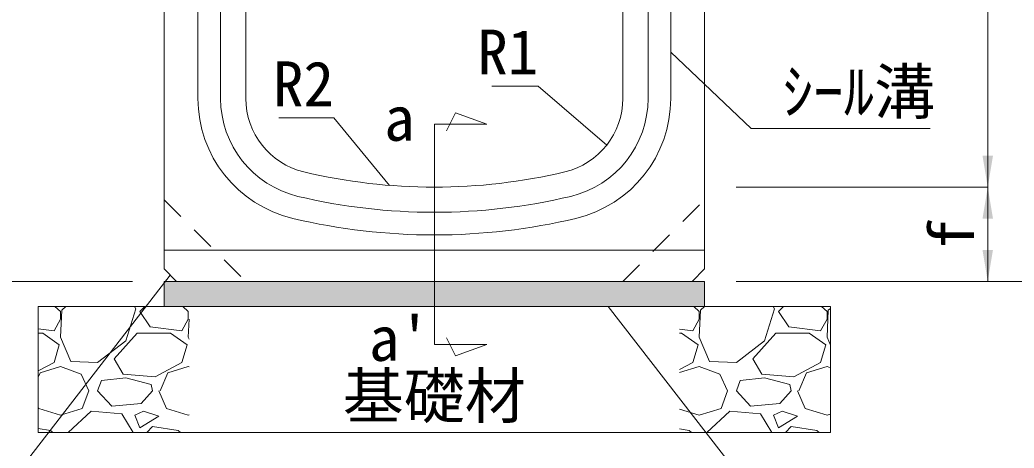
# Model space of a CAD drawing. Units: millimetres, scale not verified. Extents: x 14445 to 39803, y 612 to 10010.
# Drawn here: x 18237 to 19028, y 5819 to 6159 of the extents above; entities that cross this region are included whole.
import ezdxf
from ezdxf.enums import TextEntityAlignment as Align

# ---------------------------------------------------------------- set-up
doc = ezdxf.new("R2010")
doc.units = ezdxf.units.MM
doc.header["$LTSCALE"] = 25
doc.linetypes.add('USER1', pattern=[1.35, 0.75, -0.6])
doc.linetypes.add('USER2', pattern=[28.575, 19.05, -3.175, 3.175, -3.175])
for name, color, linetype, lineweight in [('ハッチング', 7, 'Continuous', 5), ('基礎', 7, 'Continuous', 13), ('寸法線', 7, 'Continuous', 13), ('引出線', 4, 'Continuous', 13), ('本体', 2, 'Continuous', 13), ('目地', 132, 'Continuous', 5)]:
    doc.layers.add(name, color=color, linetype=linetype, lineweight=lineweight)
doc.layers.add('文字', color=7, linetype='Continuous')
doc.styles.add('ＭＳ ゴシック', font='')
doc.styles.get('ＭＳ ゴシック').set_extended_font_data('MS Gothic')

# ---------------------------------------------------------------- blocks, each defined once
blk = doc.blocks.new('filled_arrow')
at = {"color": 0, "linetype": 'Continuous', "lineweight": -2}
blk.add_solid([(7.5, 1.25), (0, 0), (7.5, -1.25)], dxfattribs=at)

msp = doc.modelspace()

# ---------------------------------------------------------------- hatches: boundary and pattern name
at = {"layer": 'ハッチング'}
msp.add_hatch(color=256, dxfattribs=at).paths.add_polyline_path([(18781.37, 5931.17), (18781.37, 5951.17), (18351.37, 5951.17), (18351.37, 5931.17)])

# ---------------------------------------------------------------- linework, layer by layer
for p, q in [((18269.09, 5927.27), (18264.64, 5931.17)), ((18273.26, 5931.17), (18270.11, 5928.29)), ((18329.04, 5929.31), (18327.9, 5931.17)), ((18335.98, 5931.17), (18332.09, 5927.27)), ((18370.69, 5927.27), (18366.24, 5931.17)), ((18777.09, 5927.27), (18772.64, 5931.17)), ((18781.26, 5931.17), (18778.11, 5928.29)), ((18837.04, 5929.31), (18835.9, 5931.17)), ((18843.98, 5931.17), (18840.09, 5927.27)), ((18878.69, 5927.27), (18874.24, 5931.17)), ((18270.11, 5928.29), (18269.09, 5906.95)), ((18269.09, 5921.18), (18269.09, 5927.27)), ((18320.91, 5903.91), (18329.04, 5929.31)), ((18332.09, 5927.27), (18340.21, 5915.08)), ((18370.69, 5921.18), (18370.69, 5927.27)), ((18778.11, 5928.29), (18777.09, 5906.95)), ((18777.09, 5921.18), (18777.09, 5927.27)), ((18828.91, 5903.91), (18837.04, 5929.31)), ((18840.09, 5927.27), (18848.21, 5915.08)), ((18879.71, 5928.29), (18878.69, 5906.95)), ((18878.69, 5921.18), (18878.69, 5927.27)), ((18881.37, 5929.81), (18879.71, 5928.29)), ((18264.01, 5912.03), (18269.09, 5921.18)), ((18340.21, 5915.08), (18365.61, 5912.03)), ((18365.61, 5912.03), (18370.69, 5921.18)), ((18371.37, 5921.15), (18370.69, 5906.95)), ((18772.01, 5912.03), (18777.09, 5921.18)), ((18848.21, 5915.08), (18873.61, 5912.03)), ((18873.61, 5912.03), (18878.69, 5921.18)), ((18251.37, 5913.55), (18264.01, 5912.03)), ((18251.37, 5910), (18254.87, 5910)), ((18254.87, 5910), (18268.08, 5900.86)), ((18311.77, 5889.68), (18330.05, 5910)), ((18330.05, 5910), (18356.47, 5910)), ((18356.47, 5910), (18369.68, 5900.86)), ((18761.37, 5913.31), (18772.01, 5912.03)), ((18761.37, 5910), (18762.87, 5910)), ((18762.87, 5910), (18776.08, 5900.86)), ((18819.77, 5889.68), (18838.05, 5910)), ((18838.05, 5910), (18864.47, 5910)), ((18864.47, 5910), (18877.68, 5900.86)), ((18268.08, 5900.86), (18264.01, 5886.63)), ((18269.09, 5906.95), (18277.22, 5887.65)), ((18298.56, 5886.63), (18320.91, 5903.91)), ((18369.68, 5900.86), (18365.61, 5886.63)), ((18370.69, 5906.95), (18371.37, 5905.35)), ((18776.08, 5900.86), (18772.01, 5886.63)), ((18777.09, 5906.95), (18785.22, 5887.65)), ((18806.56, 5886.63), (18828.91, 5903.91)), ((18877.68, 5900.86), (18873.61, 5886.63)), ((18878.69, 5906.95), (18881.37, 5900.6)), ((18264.01, 5886.63), (18251.37, 5880.01)), ((18252.84, 5878.51), (18269.09, 5883.59)), ((18269.09, 5883.59), (18285.35, 5877.49)), ((18277.22, 5887.65), (18298.56, 5886.63)), ((18318.88, 5877.49), (18311.77, 5889.68)), ((18365.61, 5886.63), (18344.28, 5875.46)), ((18354.44, 5878.51), (18370.69, 5883.59)), ((18370.69, 5883.59), (18371.37, 5883.33)), ((18772.01, 5886.63), (18761.37, 5881.06)), ((18761.37, 5878.67), (18777.09, 5883.59)), ((18777.09, 5883.59), (18793.35, 5877.49)), ((18785.22, 5887.65), (18806.56, 5886.63)), ((18826.88, 5877.49), (18819.77, 5889.68)), ((18873.61, 5886.63), (18852.28, 5875.46)), ((18862.44, 5878.51), (18878.69, 5883.59)), ((18878.69, 5883.59), (18881.37, 5882.58)), ((18251.37, 5875.08), (18252.84, 5878.51)), ((18285.35, 5877.49), (18291.45, 5864.28)), ((18344.28, 5875.46), (18318.88, 5877.49)), ((18348.34, 5864.28), (18354.44, 5878.51)), ((18793.35, 5877.49), (18799.45, 5864.28)), ((18852.28, 5875.46), (18826.88, 5877.49)), ((18856.34, 5864.28), (18862.44, 5878.51)), ((18298.56, 5864.28), (18301.61, 5872.41)), ((18320.91, 5874.44), (18301.61, 5872.41)), ((18341.23, 5869.36), (18320.91, 5874.44)), ((18342.25, 5864.28), (18341.23, 5869.36)), ((18806.56, 5864.28), (18809.61, 5872.41)), ((18828.91, 5874.44), (18809.61, 5872.41)), ((18849.23, 5869.36), (18828.91, 5874.44)), ((18850.25, 5864.28), (18849.23, 5869.36)), ((18286.37, 5850.06), (18291.45, 5864.28)), ((18309.73, 5852.09), (18298.56, 5864.28)), ((18342.25, 5864.28), (18333.1, 5854.12)), ((18347.33, 5864.28), (18353.42, 5850.06)), ((18794.37, 5850.06), (18799.45, 5864.28)), ((18817.73, 5852.09), (18806.56, 5864.28)), ((18850.25, 5864.28), (18841.1, 5854.12)), ((18855.33, 5864.28), (18861.42, 5850.06)), ((18333.1, 5854.12), (18309.73, 5852.09)), ((18841.1, 5854.12), (18817.73, 5852.09)), ((18251.37, 5851.11), (18251.82, 5850.06)), ((18251.82, 5850.06), (18269.09, 5844.98)), ((18269.09, 5844.98), (18286.37, 5850.06)), ((18293.48, 5848.03), (18275.02, 5831.17)), ((18317.86, 5845.99), (18293.48, 5848.03)), ((18326.92, 5831.17), (18317.86, 5845.99)), ((18335.13, 5848.03), (18328.02, 5844.98)), ((18328.02, 5844.98), (18332.09, 5834.82)), ((18332.09, 5834.82), (18347.33, 5843.96)), ((18347.33, 5843.96), (18335.13, 5848.03)), ((18353.42, 5850.06), (18370.69, 5844.98)), ((18370.69, 5844.98), (18371.37, 5845.18)), ((18761.37, 5849.6), (18777.09, 5844.98)), ((18777.09, 5844.98), (18794.37, 5850.06)), ((18801.48, 5848.03), (18783.02, 5831.17)), ((18825.86, 5845.99), (18801.48, 5848.03)), ((18834.92, 5831.17), (18825.86, 5845.99)), ((18843.13, 5848.03), (18836.02, 5844.98)), ((18836.02, 5844.98), (18840.09, 5834.82)), ((18840.09, 5834.82), (18855.33, 5843.96)), ((18855.33, 5843.96), (18843.13, 5848.03)), ((18861.42, 5850.06), (18878.69, 5844.98)), ((18878.69, 5844.98), (18881.37, 5845.77)), ((18260.97, 5832.79), (18251.37, 5834.23)), ((18262.81, 5831.17), (18260.97, 5832.79)), ((18342.25, 5835.83), (18337.58, 5831.17)), ((18362.57, 5832.79), (18342.25, 5835.83)), ((18364.41, 5831.17), (18362.57, 5832.79)), ((18768.97, 5832.79), (18761.37, 5833.93)), ((18770.81, 5831.17), (18768.97, 5832.79)), ((18850.25, 5835.83), (18845.58, 5831.17)), ((18870.57, 5832.79), (18850.25, 5835.83)), ((18872.41, 5831.17), (18870.57, 5832.79))]:
    msp.add_line(p, q, dxfattribs=at)
at = {"layer": '基礎'}
for p, q in [((18351.37, 5951.17), (18351.37, 5931.17)), ((18351.37, 5951.17), (18781.37, 5951.17)), ((18781.37, 5951.17), (18781.37, 5931.17)), ((18251.37, 5931.17), (18881.37, 5931.17)), ((18251.37, 5931.17), (18251.37, 5831.17)), ((18881.37, 5931.17), (18881.37, 5831.17)), ((18251.37, 5831.17), (18881.37, 5831.17))]:
    msp.add_line(p, q, dxfattribs=at)
at = {"layer": '寸法線'}
for p, q in [((19006.51, 6026.17), (19006.51, 6326.17)), ((18806.37, 6026.17), (19006.51, 6026.17)), ((18806.37, 6026.17), (19006.51, 6026.17)), ((19006.51, 5951.17), (19006.51, 6026.17)), ((18326.37, 5951.17), (18086.51, 5951.17)), ((18326.37, 5951.17), (18086.51, 5951.17)), ((18326.37, 5951.17), (18166.51, 5951.17)), ((18806.37, 5951.17), (19006.51, 5951.17)), ((18806.37, 5951.17), (19086.51, 5951.17))]:
    msp.add_line(p, q, dxfattribs=at)
at = {"layer": '引出線', "lineweight": 9}
for p, q in [((18583.26, 6085.37), (18576.1, 6071.05)), ((18608.01, 6076.17), (18583.26, 6085.37)), ((18566.37, 6076.17), (18608.01, 6076.17)), ((18566.37, 5901.17), (18608.01, 5901.17)), ((18583.26, 5891.97), (18576.1, 5906.29)), ((18608.01, 5901.17), (18583.26, 5891.97))]:
    msp.add_line(p, q, dxfattribs=at)
at = {"layer": '引出線', "linetype": 'USER2', "lineweight": 9}
msp.add_line((18566.37, 6076.17), (18566.37, 5901.17), dxfattribs=at)
at = {"layer": '引出線'}
for points in [[(18754.37, 6133.39), (18818.28, 6072.79), (18960.72, 6072.79)], [(18703.44, 6059.49), (18649.05, 6106.43), (18612.12, 6106.43)], [(18530.77, 6027.58), (18486.51, 6081.17), (18442.73, 6081.17)], [(18356.37, 5956.17), (18212.7, 5771.02), (18118.42, 5771.02)], [(18704.55, 5931.17), (18920.04, 5653.47), (19328.6, 5653.47)]]:
    msp.add_lwpolyline(points, dxfattribs=at)
at = {"layer": '本体'}
for p, q in [((18351.37, 6471.17), (18351.37, 5961.17)), ((18781.37, 5961.17), (18781.37, 6402.36)), ((18416.37, 6266.17), (18416.37, 6096.7)), ((18716.37, 6096.7), (18716.37, 6266.17)), ((18351.37, 5961.17), (18361.37, 5951.17)), ((18771.37, 5951.17), (18781.37, 5961.17)), ((18361.37, 5951.17), (18771.37, 5951.17))]:
    msp.add_line(p, q, dxfattribs=at)
at = {"layer": '本体', "linetype": 'USER1', "lineweight": 9}
for p, q in [((18351.37, 6016.17), (18416.37, 5951.17)), ((18716.37, 5951.17), (18781.37, 6016.17))]:
    msp.add_line(p, q, dxfattribs=at)
at = {"layer": '本体', "lineweight": 9}
msp.add_line((18351.37, 5976.17), (18781.37, 5976.17), dxfattribs=at)
at = {"layer": '本体'}
for centre, radius, start, end in [((18476.37, 6096.7), 60, 180, 256.65764), ((18656.37, 6096.7), 60, 283.34236, 0), ((18566.37, 6476.17), 450, 256.65764, 283.34236)]:
    msp.add_arc(centre, radius, start, end, dxfattribs=at)
at = {"layer": '目地'}
for p, q in [((18378.37, 6280.17), (18378.37, 6096.7)), ((18396.37, 6280.17), (18396.37, 6096.7)), ((18736.37, 6096.7), (18736.37, 6280.17)), ((18754.37, 6096.7), (18754.37, 6280.17))]:
    msp.add_line(p, q, dxfattribs=at)
for centre, radius, start, end in [((18476.37, 6096.7), 98, 180, 256.65764), ((18476.37, 6096.7), 80, 180, 256.65764), ((18656.37, 6096.7), 80, 283.34236, 0), ((18656.37, 6096.7), 98, 283.34236, 0), ((18566.37, 6476.17), 470, 256.65764, 283.34236), ((18566.37, 6476.17), 488, 256.65764, 283.34236)]:
    msp.add_arc(centre, radius, start, end, dxfattribs=at)

# ---------------------------------------------------------------- block references
at = {"layer": '寸法線', "xscale": 3.33, "yscale": 3.33}
for p, rotation in [((19006.51, 6026.17), 90), ((19006.51, 6026.17), 270), ((19006.51, 5951.17), 90)]:
    msp.add_blockref('filled_arrow', p, dxfattribs=dict(at, rotation=rotation))
at = {"layer": '引出線', "xscale": 0.133, "yscale": 0.133}
for p, rotation in [((18754.37, 6133.39), 316.5), ((18703.44, 6059.49), 139.2), ((18530.77, 6027.58), 129.6), ((18356.37, 5956.17), 232.2), ((18704.55, 5931.17), 307.8)]:
    msp.add_blockref('filled_arrow', p, dxfattribs=dict(at, rotation=rotation))

# ---------------------------------------------------------------- texts
at = {"layer": '寸法線', "style": 'ＭＳ ゴシック'}
msp.add_text('f', height=35.6, rotation=90, dxfattribs=at).set_placement((18977.76, 5988.67), align=Align.MIDDLE_CENTER)
at = {"layer": '引出線', "style": 'ＭＳ ゴシック'}
for s, p in [('R1', (18649.05, 6151.43)), ('R2', (18486.51, 6126.17))]:
    msp.add_text(s, height=35.6, dxfattribs=at).set_placement(p, align=Align.TOP_RIGHT)
msp.add_text('ｼｰﾙ溝', height=35.6, dxfattribs=at).set_placement((18843.28, 6119.88), align=Align.TOP_LEFT)
for s, p in [('a', (18538.57, 6080.87)), ("a'", (18538.57, 5905.87)), ("a'", (18538.57, 5905.87))]:
    msp.add_text(s, height=35.6, dxfattribs=at).set_placement(p, align=Align.MIDDLE_CENTER)
at = {"layer": '文字', "style": 'ＭＳ ゴシック'}
msp.add_text('基礎材', height=35.6, dxfattribs=at).set_placement((18566.37, 5860.27), align=Align.MIDDLE_CENTER)

doc.saveas('drawing.dxf')
